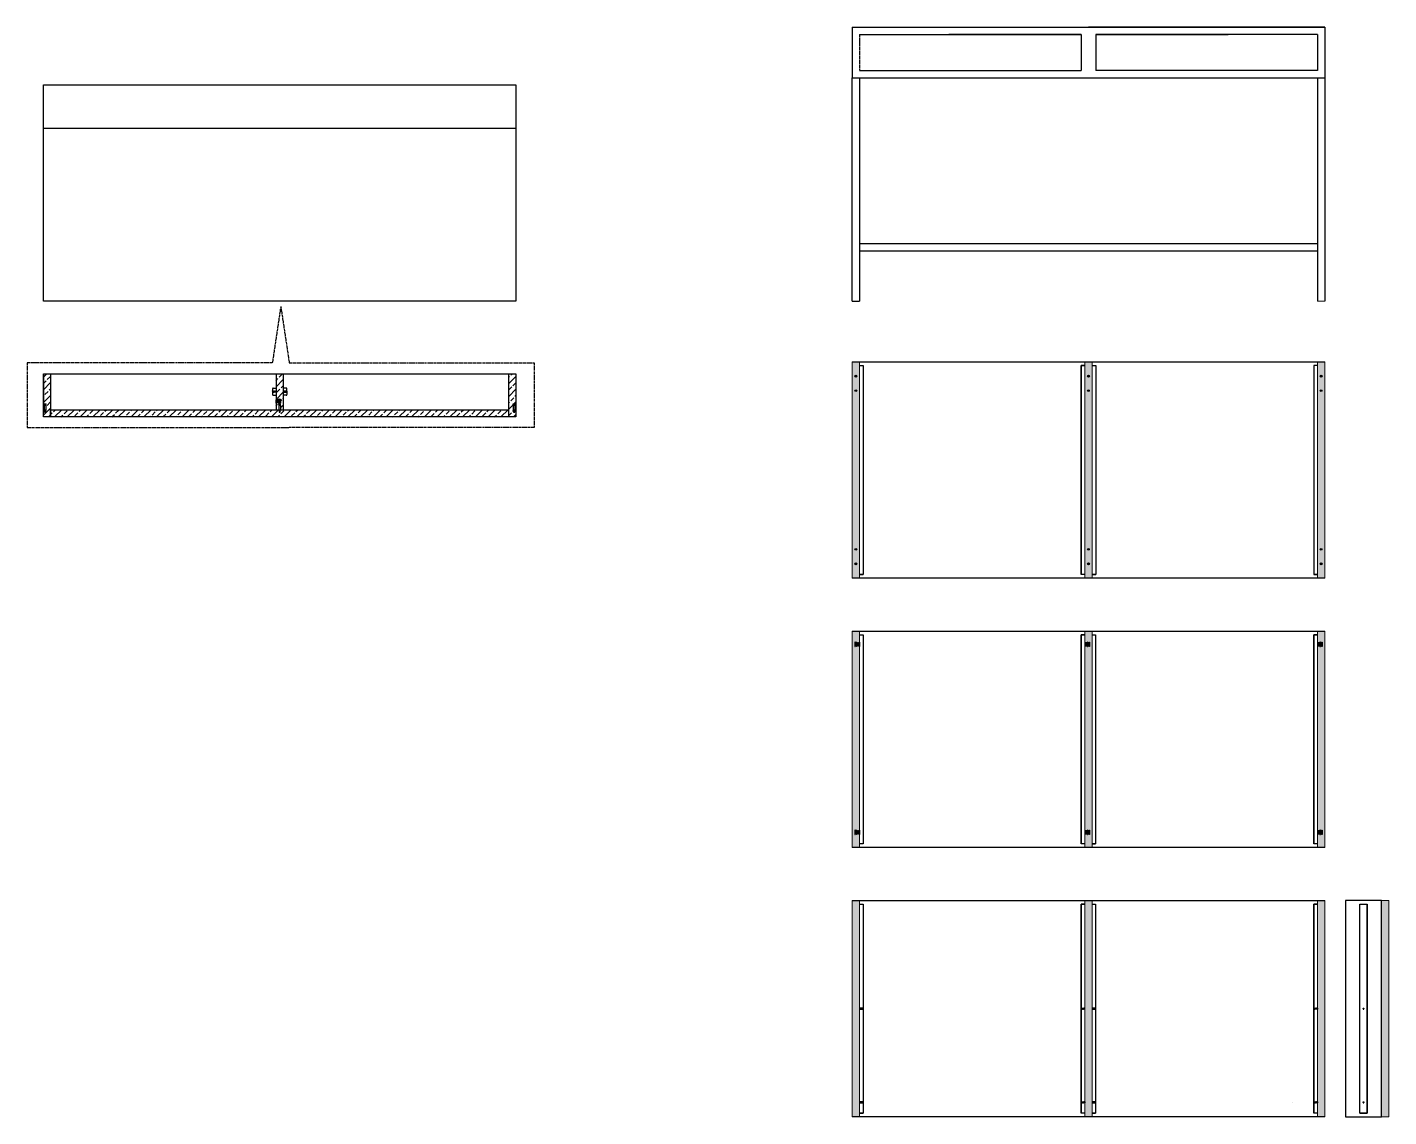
# Model space of a CAD drawing. Header units: millimetres. Extents: x -494 to 3469, y 484 to 2917.
# Drawn here: x 649.3 to 1026.8, y 484 to 786.2 of the extents above; entities that cross this region are included whole.
import ezdxf

# ---------------------------------------------------------------- set-up
doc = ezdxf.new("R2010")
doc.units = ezdxf.units.MM
doc.linetypes.add('PHANTOM2', pattern=[1.25, 0.625, -0.125, 0.125, -0.125, 0.125, -0.125])
doc.linetypes.add('TRATTOPUNTO', pattern=[25.4, 12.7, -6.35, 0, -6.35])
doc.layers.get('DEFPOINTS').update_dxf_attribs({"color": 210})
for name, color, linetype, lineweight in [('A-ANNO-DIMS', 3, 'Continuous', 18), ('A-FURN', 8, 'Continuous', 18), ('CONTORNO', 4, 'Continuous', 25)]:
    doc.layers.add(name, color=color, linetype=linetype, lineweight=lineweight)
for name, color, linetype in [('ASSI', 1, 'TRATTOPUNTO'), ('CAMPITURE', 252, 'Continuous'), ('giunzioni', 3, 'Continuous'), ('Layer2', 1, 'Continuous')]:
    doc.layers.add(name, color=color, linetype=linetype)

msp = doc.modelspace()

# ---------------------------------------------------------------- hatches: boundary and pattern name
at = {"layer": 'CAMPITURE', "linetype": 'PHANTOM2'}
h = msp.add_hatch(dxfattribs=at)
h.set_pattern_fill('JIS_STN_2.5', color=252)
h.paths.add_polyline_path([(880.03, 693.36), (878.03, 693.36), (878.03, 633.36), (880.03, 633.36)])
h.paths.add_polyline_path([(878.78, 685.36, -1), (879.26, 685.36, -1)], flags=16)
h.paths.add_polyline_path([(878.77, 689.38), (879.01, 689.38), (879.01, 689.63, 0.370262)], flags=16)
h.paths.add_polyline_path([(879.01, 689.1), (879.01, 689.34), (879.05, 689.63), (879.05, 689.38)], flags=16)
h.paths.add_polyline_path([(879.26, 641.36, -1), (878.78, 641.36, -1)], flags=16)
h.paths.add_polyline_path([(879.29, 637.34), (879.05, 637.34), (879.05, 637.1, 0.370262)], flags=16)
h.paths.add_polyline_path([(879.05, 637.38), (879.03, 637.36), (879.05, 637.34)], flags=16)
h.paths.add_polyline_path([(944.53, 693.36), (942.53, 693.36), (942.53, 633.36), (944.53, 633.36)])
h.paths.add_polyline_path([(943.28, 685.36, -1), (943.76, 685.36, -1)], flags=16)
h.paths.add_polyline_path([(943.27, 689.38), (943.51, 689.38), (943.51, 689.63, 0.370262)], flags=16)
h.paths.add_polyline_path([(943.51, 689.34), (943.53, 689.36), (943.51, 689.38)], flags=16)
h.paths.add_polyline_path([(943.76, 641.36, -1), (943.28, 641.36, -1)], flags=16)
h.paths.add_polyline_path([(943.79, 637.34), (943.55, 637.34), (943.55, 637.1, 0.370262)], flags=16)
h.paths.add_polyline_path([(943.55, 637.38), (943.53, 637.36), (943.55, 637.34)], flags=16)
h.paths.add_polyline_path([(944.52, 618.69), (942.52, 618.69), (942.52, 617.69), (942.52, 615.58), (942.64, 615.58), (942.64, 615.4), (943.22, 615.4), (943.22, 615.58), (943.34, 615.58), (943.34, 615.53), (943.67, 615.53), (943.67, 615.58), (943.79, 615.58), (943.79, 614.41), (943.67, 614.41), (943.67, 615.15), (943.34, 615.15), (943.34, 614.41), (943.22, 614.41), (943.22, 614.59), (942.58, 614.59), (942.58, 614.41), (942.53, 563.47), (942.64, 563.47), (942.64, 563.29), (943.22, 563.29), (943.22, 563.47), (943.34, 563.47), (943.34, 563.42), (943.67, 563.42), (943.67, 563.47), (943.79, 563.47), (943.79, 562.31), (943.67, 562.31), (943.67, 563.04), (943.34, 563.04), (943.34, 562.31), (943.22, 562.31), (943.22, 562.48), (942.58, 562.48), (942.58, 562.31), (942.52, 558.69), (944.52, 558.69)])
h.paths.add_polyline_path([(1009.03, 693.36), (1007.03, 693.36), (1007.03, 633.36), (1009.03, 633.36)])
h.paths.add_polyline_path([(1008.26, 641.36, -1), (1007.78, 641.36, -1)], flags=16)
h.paths.add_polyline_path([(1008.29, 637.34), (1008.05, 637.34), (1008.05, 637.1, 0.370262)], flags=16)
h.paths.add_polyline_path([(1008.05, 637.38), (1008.03, 637.36), (1008.05, 637.34)], flags=16)
h.paths.add_polyline_path([(1007.78, 685.36, -1), (1008.26, 685.36, -1)], flags=16)
h.paths.add_polyline_path([(1007.77, 689.38), (1008.01, 689.38), (1008.01, 689.63, 0.370262)], flags=16)
h.paths.add_polyline_path([(1009.02, 618.69), (1007.02, 618.69), (1007.02, 615.58), (1007.08, 615.58), (1007.08, 615.53), (1007.14, 615.53), (1007.14, 615.4), (1007.72, 615.4), (1007.72, 615.58), (1007.84, 615.58), (1007.84, 615.53), (1008.17, 615.53), (1008.17, 615.58), (1008.29, 615.58), (1008.29, 614.41), (1008.17, 614.41), (1008.17, 615.15), (1007.84, 615.15), (1007.84, 614.41), (1007.72, 614.41), (1007.72, 614.59), (1007.08, 614.59), (1007.08, 614.41), (1007.03, 563.47), (1007.08, 563.47), (1007.08, 563.42), (1007.14, 563.42), (1007.14, 563.29), (1007.72, 563.29), (1007.72, 563.47), (1007.84, 563.47), (1007.84, 563.42), (1008.17, 563.42), (1008.17, 563.47), (1008.29, 563.47), (1008.29, 562.31), (1008.17, 562.31), (1008.17, 563.04), (1007.84, 563.04), (1007.84, 562.31), (1007.72, 562.31), (1007.72, 562.48), (1007.08, 562.48), (1007.08, 562.31), (1007.02, 558.69), (1009.02, 558.69)])
h.paths.add_polyline_path([(880.02, 618.69), (878.02, 618.69), (878.02, 614.69), (878.02, 558.69), (880.02, 558.69)])
h.paths.add_polyline_path([(879.15, 614.68), (879.03, 614.68), (879.03, 614.56, 0.370262)], flags=16)
h.paths.add_polyline_path([(879.2, 614.41), (879.2, 615.14), (878.87, 615.14), (878.87, 614.7), (879.01, 614.7), (879.01, 614.68), (878.87, 614.68), (878.87, 614.41), (878.75, 614.41), (878.75, 615.58), (878.87, 615.58), (878.87, 615.52), (879.2, 615.52), (879.2, 615.58), (879.32, 615.58), (879.32, 615.4), (879.9, 615.4), (879.9, 615.53), (879.96, 615.53), (879.96, 615.58), (880.02, 615.58), (880.02, 614.41), (879.96, 614.41), (879.96, 614.59), (879.32, 614.59), (879.32, 614.41)], flags=16)
h.paths.add_polyline_path([(879.33, 563.23), (879.97, 563.23), (879.97, 563.07), (879.33, 563.07), (879.33, 563.01), (879.97, 563.01), (879.97, 562.93), (879.33, 562.93), (879.33, 562.86), (879.97, 562.86), (879.97, 562.67), (879.33, 562.67), (879.33, 562.62), (879.97, 562.62), (879.97, 562.56), (879.33, 562.56), (879.33, 562.3), (879.2, 562.3), (879.2, 563.03), (878.87, 563.03), (878.87, 562.3), (878.75, 562.3), (878.75, 563.47), (878.87, 563.47), (878.87, 563.41), (879.2, 563.41), (879.2, 562.3), (879.33, 562.3)], flags=16)
h.paths.add_polyline_path([(880.02, 544.01), (878.02, 544.01), (878.02, 540.01), (878.02, 484.01), (880.02, 484.01)])
h.paths.add_polyline_path([(944.52, 544.01), (942.52, 544.01), (942.52, 543.01), (942.52, 484.01), (943.52, 484.01), (944.52, 484.01)])
h.paths.add_polyline_path([(1009.02, 544.01), (1007.02, 544.01), (1007.02, 484.01), (1009.02, 484.01)])
h.paths.add_polyline_path([(1026.79, 544.01), (1024.79, 544.01), (1024.79, 484.01), (1026.79, 484.01)])
at = {"layer": 'CAMPITURE'}
h = msp.add_hatch(dxfattribs=at)
h.set_pattern_fill('JIS_STN_2.5', color=252)
h.paths.add_polyline_path([(720.28, 690.08), (718.28, 690.08), (718.28, 686.08), (718.28, 683.05), (718.34, 683.05), (718.34, 683), (718.4, 683), (718.4, 682.87), (718.98, 682.87), (718.98, 681.88), (719.1, 681.88), (719.1, 682.99), (719.43, 682.99), (719.43, 683.05), (719.55, 683.05), (719.55, 681.88), (719.43, 681.88), (719.43, 682.61), (719.1, 682.61), (719.1, 681.88), (718.98, 681.88), (718.98, 682.06), (718.34, 682.06), (718.34, 681.88), (718.28, 681.88), (718.28, 680.08), (719.01, 680.08), (719.01, 681.26), (719.16, 681.26), (719.16, 681.54), (719.01, 681.54), (719.01, 681.71), (719.27, 681.71), (719.55, 681.71), (719.55, 681.54), (719.4, 681.54), (719.4, 681.26), (719.56, 681.26), (719.56, 680.08), (720.28, 680.08)])
h.paths.add_polyline_path([(655.78, 690.08), (653.78, 690.08), (653.78, 680.08), (653.78, 678.08), (655.78, 678.08)])
h.paths.add_polyline_path([(654.56, 681.71), (654.56, 681.54), (654.41, 681.54), (654.41, 681.26), (654.57, 681.26), (654.57, 680.08), (654.46, 680.08), (654.46, 679.94), (654.5, 679.91), (654.46, 679.9), (654.46, 679.81), (654.5, 679.78), (654.46, 679.78), (654.46, 679.68), (654.5, 679.66), (654.46, 679.65), (654.46, 679.56), (654.5, 679.53), (654.46, 679.52), (654.46, 679.41), (654.12, 679.41), (654.12, 679.59), (654.09, 679.6), (654.12, 679.61), (654.12, 679.71), (654.09, 679.73), (654.12, 679.73), (654.12, 679.84), (654.09, 679.85), (654.12, 679.86), (654.12, 679.97), (654.09, 679.98), (654.12, 679.99), (654.12, 680.08), (654.01, 680.08), (654.01, 681.26), (654.17, 681.26), (654.17, 681.54), (654.02, 681.54), (654.02, 681.71), (654.28, 681.71)], flags=16)
h.paths.add_polyline_path([(654.32, 681.71), (654.28, 681.67), (654.24, 681.71)], flags=16)
h.paths.add_polyline_path([(784.78, 690.08), (782.78, 690.08), (782.78, 678.08), (784.78, 678.08), (784.78, 680.08), (784.56, 680.08), (784.56, 680.08), (784.45, 680.08), (784.45, 679.94), (784.5, 679.91), (784.45, 679.9), (784.45, 679.81), (784.5, 679.78), (784.45, 679.78), (784.45, 679.68), (784.5, 679.65), (784.45, 679.65), (784.45, 679.56), (784.5, 679.53), (784.45, 679.52), (784.45, 679.41), (784.12, 679.41), (784.12, 679.59), (784.09, 679.6), (784.12, 679.61), (784.12, 679.71), (784.09, 679.73), (784.12, 679.73), (784.12, 679.84), (784.09, 679.85), (784.12, 679.86), (784.12, 679.97), (784.09, 679.98), (784.12, 679.99), (784.12, 680.08), (784.01, 680.08), (784.01, 681.26), (784.17, 681.26), (784.17, 681.54), (784.02, 681.54), (784.02, 681.71), (784.28, 681.71), (784.55, 681.71), (784.55, 681.54), (784.4, 681.54), (784.4, 681.26), (784.56, 681.26), (784.56, 680.08), (784.78, 680.08)])
h.paths.add_polyline_path([(782.78, 680.08), (719.56, 680.08), (719.45, 680.08), (719.45, 679.94), (719.49, 679.91), (719.45, 679.9), (719.45, 679.81), (719.49, 679.78), (719.45, 679.78), (719.45, 679.68), (719.49, 679.66), (719.45, 679.65), (719.45, 679.56), (719.49, 679.53), (719.45, 679.52), (719.45, 679.41), (719.11, 679.41), (719.11, 679.59), (719.08, 679.6), (719.11, 679.61), (719.11, 679.71), (719.08, 679.73), (719.11, 679.73), (719.11, 679.84), (719.08, 679.85), (719.11, 679.86), (719.11, 679.97), (719.08, 679.98), (719.11, 679.99), (719.11, 680.08), (718.28, 680.08), (655.78, 680.08), (655.78, 678.08), (782.78, 678.08)])

# ---------------------------------------------------------------- linework, layer by layer
for p, q in [((878.03, 786.15), (1009.03, 786.15)), ((878.03, 786.15), (878.03, 772.15)), ((1009.03, 786.15), (943.53, 786.15)), ((1009.03, 786.15), (1007.03, 786.15)), ((1009.03, 786.15), (1009.03, 772.15)), ((880.03, 784.15), (941.53, 784.15)), ((910.78, 784.15), (904.78, 784.15)), ((941.53, 784.15), (910.78, 784.15)), ((910.78, 784.15), (916.78, 784.15)), ((941.53, 784.15), (941.53, 774.15)), ((1007.03, 784.15), (945.53, 784.15)), ((945.53, 784.15), (945.53, 774.15)), ((945.53, 784.15), (976.28, 784.15)), ((976.28, 784.15), (970.28, 784.15)), ((976.28, 784.15), (982.28, 784.15)), ((1007.03, 784.15), (1007.03, 774.15)), ((880.03, 774.15), (941.53, 774.15)), ((1007.03, 774.15), (945.53, 774.15)), ((878.03, 710.15), (878.03, 772.15)), ((878.03, 710.15), (878.03, 772.15)), ((878.03, 772.15), (1009.03, 772.15)), ((880.03, 772.15), (880.03, 710.15)), ((1007.03, 772.15), (1007.03, 710.15)), ((1009.03, 772.15), (1009.03, 710.15)), ((880.03, 726.15), (1007.03, 726.15)), ((880.03, 724.15), (1007.03, 724.15)), ((878.03, 693.36), (1009.03, 693.36)), ((879.01, 689.38), (878.77, 689.38)), ((879.01, 689.34), (878.77, 689.34)), ((879.01, 689.38), (879.01, 689.63)), ((879.01, 689.34), (879.01, 689.1)), ((879.05, 689.38), (879.05, 689.63)), ((879.05, 689.38), (879.29, 689.38)), ((879.05, 689.34), (879.05, 689.1)), ((879.05, 689.34), (879.29, 689.34)), ((943.51, 689.38), (943.27, 689.38)), ((943.51, 689.34), (943.27, 689.34)), ((943.51, 689.38), (943.51, 689.63)), ((943.55, 689.38), (943.51, 689.34)), ((943.51, 689.38), (943.55, 689.34)), ((943.51, 689.34), (943.51, 689.1)), ((943.55, 689.38), (943.55, 689.63)), ((943.55, 689.38), (943.79, 689.38)), ((943.55, 689.34), (943.55, 689.1)), ((943.55, 689.34), (943.79, 689.34)), ((1008.01, 689.38), (1007.77, 689.38)), ((1008.01, 689.34), (1007.77, 689.34)), ((1008.01, 689.38), (1008.01, 689.63)), ((1008.01, 689.34), (1008.01, 689.1)), ((1008.05, 689.38), (1008.05, 689.63)), ((1008.05, 689.38), (1008.29, 689.38)), ((1008.05, 689.34), (1008.05, 689.1)), ((1008.05, 689.34), (1008.29, 689.34)), ((717.28, 685.23), (717.28, 685.3)), ((717.28, 685.23), (717.28, 684.87)), ((717.28, 684.87), (717.28, 684.85)), ((717.3, 685.31), (717.56, 685.23)), ((717.56, 684.92), (717.3, 684.84)), ((717.31, 684.85), (717.56, 684.92)), ((717.56, 684.97), (717.6, 685.2)), ((717.58, 684.87), (717.56, 684.97)), ((717.58, 684.87), (717.63, 684.97)), ((717.65, 685.28), (717.6, 685.2)), ((717.63, 684.97), (717.67, 685.17)), ((717.65, 685.28), (717.67, 685.17)), ((717.65, 685.28), (717.65, 685.28)), ((717.73, 684.97), (717.78, 685.2)), ((717.76, 684.87), (717.73, 684.97)), ((717.76, 684.87), (717.81, 684.97)), ((717.83, 685.28), (717.78, 685.2)), ((717.81, 684.97), (717.84, 685.17)), ((717.83, 685.28), (717.84, 685.17)), ((717.83, 685.28), (717.83, 685.28)), ((717.91, 684.97), (717.95, 685.2)), ((717.93, 684.87), (717.91, 684.97)), ((717.93, 684.87), (717.98, 684.97)), ((718, 685.28), (717.95, 685.2)), ((717.98, 684.97), (718.01, 685.17)), ((718, 685.28), (718.01, 685.17)), ((718, 685.28), (718, 685.28)), ((718.08, 684.97), (718.13, 685.2)), ((718.11, 684.87), (718.08, 684.97)), ((718.11, 684.87), (718.16, 684.97)), ((718.18, 685.28), (718.13, 685.2)), ((718.16, 684.97), (718.19, 685.17)), ((718.18, 685.28), (718.19, 685.17)), ((718.18, 685.28), (718.18, 685.28)), ((718.27, 685.23), (718.27, 684.92)), ((720.29, 685.23), (720.29, 684.92)), ((720.39, 685.28), (720.37, 685.17)), ((720.41, 684.97), (720.37, 685.17)), ((720.39, 685.28), (720.44, 685.2)), ((720.39, 685.28), (720.39, 685.28)), ((720.46, 684.87), (720.41, 684.97)), ((720.48, 684.97), (720.44, 685.2)), ((720.46, 684.87), (720.48, 684.97)), ((720.57, 685.28), (720.55, 685.17)), ((720.58, 684.97), (720.55, 685.17)), ((720.57, 685.28), (720.62, 685.2)), ((720.57, 685.28), (720.57, 685.28)), ((720.64, 684.87), (720.58, 684.97)), ((720.66, 684.97), (720.62, 685.2)), ((720.64, 684.87), (720.66, 684.97)), ((720.74, 685.28), (720.72, 685.17)), ((720.76, 684.97), (720.72, 685.17)), ((720.74, 685.28), (720.79, 685.2)), ((720.74, 685.28), (720.74, 685.28)), ((720.81, 684.87), (720.76, 684.97)), ((720.83, 684.97), (720.79, 685.2)), ((720.81, 684.87), (720.83, 684.97)), ((720.91, 685.28), (720.9, 685.17)), ((720.93, 684.97), (720.9, 685.17)), ((720.91, 685.28), (720.96, 685.2)), ((720.91, 685.28), (720.91, 685.28)), ((720.98, 684.87), (720.93, 684.97)), ((721, 684.97), (720.96, 685.2)), ((720.98, 684.87), (721, 684.97)), ((721.27, 685.31), (721, 685.23)), ((721.25, 684.85), (721, 684.92)), ((721, 684.92), (721.27, 684.84)), ((721.28, 685.23), (721.28, 685.3)), ((721.28, 685.23), (721.28, 684.87)), ((721.28, 684.87), (721.28, 684.85)), ((654.01, 681.26), (654.01, 680.08)), ((654.57, 681.26), (654.01, 681.26)), ((654.01, 680.08), (654.57, 680.08)), ((654.02, 681.54), (654.02, 681.71)), ((654.02, 681.71), (654.56, 681.71)), ((654.02, 681.71), (654.56, 681.71)), ((654.02, 681.71), (654.28, 681.71)), ((654.17, 681.54), (654.02, 681.54)), ((654.1, 679.98), (654.19, 680)), ((654.1, 679.98), (654.19, 679.93)), ((654.1, 679.85), (654.19, 679.88)), ((654.1, 679.85), (654.19, 679.8)), ((654.1, 679.73), (654.19, 679.75)), ((654.1, 679.73), (654.19, 679.67)), ((654.1, 679.6), (654.19, 679.62)), ((654.1, 679.6), (654.19, 679.55)), ((654.12, 680.07), (654.12, 679.41)), ((654.17, 681.26), (654.17, 681.54)), ((654.17, 681.54), (654.41, 681.54)), ((654.19, 680), (654.42, 679.96)), ((654.19, 679.93), (654.39, 679.89)), ((654.19, 679.88), (654.42, 679.83)), ((654.19, 679.8), (654.39, 679.77)), ((654.19, 679.75), (654.42, 679.71)), ((654.19, 679.67), (654.39, 679.64)), ((654.19, 679.62), (654.42, 679.58)), ((654.19, 679.55), (654.39, 679.51)), ((654.28, 681.67), (654.24, 681.71)), ((654.28, 681.71), (654.28, 681.67)), ((654.28, 681.67), (654.32, 681.71)), ((654.5, 679.91), (654.39, 679.89)), ((654.5, 679.78), (654.39, 679.77)), ((654.5, 679.66), (654.39, 679.64)), ((654.5, 679.53), (654.39, 679.51)), ((654.41, 681.26), (654.41, 681.54)), ((654.56, 681.54), (654.41, 681.54)), ((654.5, 679.91), (654.42, 679.96)), ((654.5, 679.78), (654.42, 679.83)), ((654.5, 679.66), (654.42, 679.71)), ((654.5, 679.53), (654.42, 679.58)), ((654.46, 679.41), (654.46, 680.08)), ((654.56, 681.54), (654.56, 681.71)), ((654.57, 680.08), (654.57, 681.26)), ((719.01, 681.54), (719.01, 681.71)), ((719.01, 681.71), (719.55, 681.71)), ((719.01, 681.71), (719.55, 681.71)), ((719.01, 681.71), (719.27, 681.71)), ((719.16, 681.54), (719.01, 681.54)), ((719.01, 681.26), (719.01, 680.08)), ((719.56, 681.26), (719.01, 681.26)), ((719.01, 680.08), (719.56, 680.08)), ((719.09, 679.98), (719.18, 680)), ((719.09, 679.98), (719.19, 679.93)), ((719.09, 679.85), (719.18, 679.88)), ((719.09, 679.85), (719.19, 679.8)), ((719.09, 679.73), (719.18, 679.75)), ((719.09, 679.73), (719.19, 679.68)), ((719.09, 679.6), (719.18, 679.62)), ((719.09, 679.6), (719.19, 679.55)), ((719.11, 680.07), (719.11, 679.41)), ((719.16, 681.26), (719.16, 681.54)), ((719.16, 681.54), (719.4, 681.54)), ((719.18, 680), (719.41, 679.96)), ((719.18, 679.88), (719.41, 679.83)), ((719.18, 679.75), (719.41, 679.71)), ((719.18, 679.62), (719.41, 679.58)), ((719.19, 679.93), (719.38, 679.89)), ((719.19, 679.8), (719.38, 679.77)), ((719.19, 679.68), (719.38, 679.64)), ((719.19, 679.55), (719.38, 679.51)), ((719.27, 681.67), (719.23, 681.71)), ((719.27, 681.71), (719.27, 681.67)), ((719.27, 681.67), (719.31, 681.71)), ((719.49, 679.91), (719.38, 679.89)), ((719.49, 679.78), (719.38, 679.77)), ((719.49, 679.66), (719.38, 679.64)), ((719.49, 679.53), (719.38, 679.51)), ((719.4, 681.26), (719.4, 681.54)), ((719.55, 681.54), (719.4, 681.54)), ((719.49, 679.91), (719.41, 679.96)), ((719.49, 679.78), (719.41, 679.83)), ((719.49, 679.66), (719.41, 679.71)), ((719.49, 679.53), (719.41, 679.58)), ((719.45, 679.41), (719.45, 680.08)), ((719.55, 681.54), (719.55, 681.71)), ((719.56, 680.08), (719.56, 681.26)), ((784.01, 681.26), (784.01, 680.08)), ((784.56, 681.26), (784.01, 681.26)), ((784.01, 680.08), (784.56, 680.08)), ((784.02, 681.54), (784.02, 681.71)), ((784.02, 681.71), (784.55, 681.71)), ((784.02, 681.71), (784.55, 681.71)), ((784.02, 681.71), (784.28, 681.71)), ((784.17, 681.54), (784.02, 681.54)), ((784.09, 679.98), (784.18, 680)), ((784.09, 679.98), (784.19, 679.93)), ((784.09, 679.85), (784.18, 679.87)), ((784.09, 679.85), (784.19, 679.8)), ((784.09, 679.73), (784.18, 679.75)), ((784.09, 679.72), (784.19, 679.67)), ((784.09, 679.6), (784.18, 679.62)), ((784.09, 679.6), (784.19, 679.55)), ((784.12, 680.07), (784.12, 679.41)), ((784.17, 681.26), (784.17, 681.54)), ((784.17, 681.54), (784.4, 681.54)), ((784.18, 680), (784.41, 679.96)), ((784.18, 679.87), (784.41, 679.83)), ((784.18, 679.75), (784.41, 679.71)), ((784.18, 679.62), (784.41, 679.58)), ((784.19, 679.93), (784.38, 679.89)), ((784.19, 679.8), (784.38, 679.77)), ((784.19, 679.67), (784.38, 679.64)), ((784.19, 679.55), (784.38, 679.51)), ((784.28, 681.67), (784.24, 681.71)), ((784.28, 681.71), (784.28, 681.67)), ((784.28, 681.67), (784.32, 681.71)), ((784.49, 679.91), (784.38, 679.89)), ((784.49, 679.78), (784.38, 679.77)), ((784.49, 679.65), (784.38, 679.64)), ((784.49, 679.53), (784.38, 679.51)), ((784.4, 681.26), (784.4, 681.54)), ((784.55, 681.54), (784.4, 681.54)), ((784.49, 679.91), (784.41, 679.96)), ((784.49, 679.78), (784.41, 679.83)), ((784.49, 679.66), (784.41, 679.71)), ((784.49, 679.53), (784.41, 679.58)), ((784.45, 679.41), (784.45, 680.08)), ((784.55, 681.54), (784.55, 681.71)), ((784.56, 680.08), (784.56, 681.26)), ((654.12, 679.41), (654.46, 679.41)), ((654.53, 679.42), (654.53, 679.43)), ((719.11, 679.41), (719.45, 679.41)), ((719.52, 679.43), (719.52, 679.43)), ((784.12, 679.41), (784.45, 679.41)), ((784.52, 679.42), (784.52, 679.43)), ((879.01, 637.38), (878.77, 637.38)), ((879.01, 637.34), (878.77, 637.34)), ((879.01, 637.38), (879.01, 637.63)), ((879.05, 637.38), (879.01, 637.34)), ((879.01, 637.38), (879.05, 637.34)), ((879.01, 637.34), (879.01, 637.1)), ((879.05, 637.38), (879.05, 637.63)), ((879.05, 637.38), (879.29, 637.38)), ((879.05, 637.34), (879.05, 637.1)), ((879.05, 637.34), (879.29, 637.34)), ((943.51, 637.38), (943.27, 637.38)), ((943.51, 637.34), (943.27, 637.34)), ((943.51, 637.38), (943.51, 637.63)), ((943.55, 637.38), (943.51, 637.34)), ((943.51, 637.38), (943.55, 637.34)), ((943.51, 637.34), (943.51, 637.1)), ((943.55, 637.38), (943.55, 637.63)), ((943.55, 637.38), (943.79, 637.38)), ((943.55, 637.34), (943.55, 637.1)), ((943.55, 637.34), (943.79, 637.34)), ((1008.01, 637.38), (1007.77, 637.38)), ((1008.01, 637.34), (1007.77, 637.34)), ((1008.01, 637.38), (1008.01, 637.63)), ((1008.01, 637.38), (1008.05, 637.34)), ((1008.05, 637.38), (1008.01, 637.34)), ((1008.01, 637.34), (1008.01, 637.1)), ((1008.05, 637.38), (1008.05, 637.63)), ((1008.05, 637.38), (1008.29, 637.38)), ((1008.05, 637.34), (1008.05, 637.1)), ((1008.05, 637.34), (1008.29, 637.34)), ((1009.03, 633.36), (878.03, 633.36)), ((878.02, 618.69), (1009.02, 618.69)), ((1009.02, 558.69), (878.02, 558.69)), ((878.02, 544.01), (1009.02, 544.01)), ((1024.79, 544.01), (1014.79, 544.01)), ((1014.79, 544.01), (1014.79, 484.01)), ((1024.79, 484.01), (1024.79, 544.01)), ((880.03, 514.16), (880.03, 513.85)), ((880.13, 514.21), (880.11, 514.1)), ((880.15, 513.91), (880.11, 514.1)), ((880.13, 514.21), (880.18, 514.13)), ((880.13, 514.21), (880.13, 514.21)), ((880.2, 513.81), (880.15, 513.91)), ((880.22, 513.9), (880.18, 514.13)), ((880.2, 513.81), (880.22, 513.9)), ((880.31, 514.21), (880.29, 514.1)), ((880.33, 513.91), (880.29, 514.1)), ((880.31, 514.21), (880.36, 514.13)), ((880.31, 514.21), (880.31, 514.21)), ((880.38, 513.81), (880.33, 513.91)), ((880.4, 513.9), (880.36, 514.13)), ((880.38, 513.81), (880.4, 513.9)), ((880.48, 514.21), (880.46, 514.1)), ((880.5, 513.91), (880.46, 514.1)), ((880.48, 514.21), (880.53, 514.13)), ((880.48, 514.21), (880.48, 514.21)), ((880.55, 513.81), (880.5, 513.91)), ((880.57, 513.9), (880.53, 514.13)), ((880.55, 513.81), (880.57, 513.9)), ((880.65, 514.21), (880.64, 514.1)), ((880.67, 513.91), (880.64, 514.1)), ((880.65, 514.21), (880.7, 514.13)), ((880.65, 514.21), (880.65, 514.21)), ((880.72, 513.81), (880.67, 513.91)), ((880.75, 513.9), (880.7, 514.13)), ((880.72, 513.81), (880.75, 513.9)), ((881.01, 514.24), (880.75, 514.16)), ((881, 513.78), (880.75, 513.85)), ((880.75, 513.85), (881.01, 513.78)), ((881.02, 514.16), (881.02, 514.23)), ((881.02, 514.16), (881.02, 513.8)), ((881.02, 513.8), (881.02, 513.79)), ((941.53, 514.15), (941.53, 514.22)), ((941.53, 514.15), (941.53, 513.79)), ((941.53, 513.79), (941.53, 513.78)), ((941.54, 514.23), (941.8, 514.15)), ((941.8, 513.84), (941.54, 513.77)), ((941.55, 513.77), (941.8, 513.84)), ((941.8, 513.89), (941.84, 514.12)), ((941.82, 513.8), (941.8, 513.89)), ((941.82, 513.8), (941.88, 513.9)), ((941.89, 514.2), (941.84, 514.12)), ((941.88, 513.9), (941.91, 514.09)), ((941.89, 514.2), (941.91, 514.09)), ((941.89, 514.2), (941.89, 514.2)), ((941.98, 513.89), (942.02, 514.12)), ((942, 513.8), (941.98, 513.89)), ((942, 513.8), (942.05, 513.9)), ((942.07, 514.2), (942.02, 514.12)), ((942.05, 513.9), (942.08, 514.09)), ((942.07, 514.2), (942.08, 514.09)), ((942.07, 514.2), (942.07, 514.2)), ((942.15, 513.89), (942.19, 514.12)), ((942.17, 513.8), (942.15, 513.89)), ((942.17, 513.8), (942.22, 513.9)), ((942.24, 514.2), (942.19, 514.12)), ((942.22, 513.9), (942.26, 514.09)), ((942.24, 514.2), (942.26, 514.09)), ((942.24, 514.2), (942.24, 514.2)), ((942.33, 513.89), (942.37, 514.12)), ((942.35, 513.8), (942.33, 513.89)), ((942.35, 513.8), (942.4, 513.9)), ((942.42, 514.2), (942.37, 514.12)), ((942.4, 513.9), (942.44, 514.09)), ((942.42, 514.2), (942.44, 514.09)), ((942.42, 514.2), (942.42, 514.2)), ((944.53, 514.15), (944.53, 513.84)), ((944.63, 514.2), (944.61, 514.09)), ((944.65, 513.9), (944.61, 514.09)), ((944.63, 514.2), (944.68, 514.12)), ((944.63, 514.2), (944.63, 514.2)), ((944.7, 513.8), (944.65, 513.9)), ((944.72, 513.89), (944.68, 514.12)), ((944.7, 513.8), (944.72, 513.89)), ((944.81, 514.2), (944.79, 514.09)), ((944.83, 513.9), (944.79, 514.09)), ((944.81, 514.2), (944.86, 514.12)), ((944.81, 514.2), (944.81, 514.2)), ((944.88, 513.8), (944.83, 513.9)), ((944.9, 513.89), (944.86, 514.12)), ((944.88, 513.8), (944.9, 513.89)), ((944.98, 514.2), (944.96, 514.09)), ((945, 513.9), (944.96, 514.09)), ((944.98, 514.2), (945.03, 514.12)), ((944.98, 514.2), (944.98, 514.2)), ((945.05, 513.8), (945, 513.9)), ((945.07, 513.89), (945.03, 514.12)), ((945.05, 513.8), (945.07, 513.89)), ((945.15, 514.2), (945.14, 514.09)), ((945.17, 513.9), (945.14, 514.09)), ((945.15, 514.2), (945.2, 514.12)), ((945.15, 514.2), (945.15, 514.2)), ((945.22, 513.8), (945.17, 513.9)), ((945.25, 513.89), (945.2, 514.12)), ((945.22, 513.8), (945.25, 513.89)), ((945.51, 514.23), (945.25, 514.15)), ((945.5, 513.77), (945.25, 513.84)), ((945.25, 513.84), (945.51, 513.77)), ((945.52, 514.15), (945.52, 514.22)), ((945.52, 514.15), (945.52, 513.79)), ((945.52, 513.79), (945.52, 513.78)), ((1006.02, 514.16), (1006.02, 514.23)), ((1006.02, 514.16), (1006.02, 513.8)), ((1006.02, 513.8), (1006.02, 513.79)), ((1006.03, 514.24), (1006.3, 514.16)), ((1006.3, 513.85), (1006.03, 513.78)), ((1006.05, 513.78), (1006.3, 513.85)), ((1006.3, 513.9), (1006.34, 514.13)), ((1006.32, 513.81), (1006.3, 513.9)), ((1006.32, 513.81), (1006.37, 513.91)), ((1006.39, 514.21), (1006.34, 514.13)), ((1006.37, 513.91), (1006.41, 514.1)), ((1006.39, 514.21), (1006.41, 514.1)), ((1006.39, 514.21), (1006.39, 514.21)), ((1006.47, 513.9), (1006.51, 514.13)), ((1006.49, 513.81), (1006.47, 513.9)), ((1006.49, 513.81), (1006.55, 513.91)), ((1006.56, 514.21), (1006.51, 514.13)), ((1006.55, 513.91), (1006.58, 514.1)), ((1006.57, 514.21), (1006.56, 514.21)), ((1006.57, 514.21), (1006.58, 514.1)), ((1006.64, 513.9), (1006.68, 514.13)), ((1006.66, 513.81), (1006.64, 513.9)), ((1006.67, 513.81), (1006.72, 513.91)), ((1006.73, 514.21), (1006.68, 514.13)), ((1006.72, 513.91), (1006.75, 514.1)), ((1006.74, 514.21), (1006.73, 514.21)), ((1006.74, 514.21), (1006.75, 514.1)), ((1006.82, 513.9), (1006.86, 514.13)), ((1006.84, 513.81), (1006.82, 513.9)), ((1006.85, 513.81), (1006.9, 513.91)), ((1006.91, 514.21), (1006.86, 514.13)), ((1006.9, 513.91), (1006.93, 514.1)), ((1006.92, 514.21), (1006.91, 514.21)), ((1006.92, 514.21), (1006.93, 514.1)), ((1007.01, 514.16), (1007.01, 513.85)), ((880.03, 488.16), (880.03, 487.85)), ((880.13, 488.21), (880.11, 488.1)), ((880.15, 487.91), (880.11, 488.1)), ((880.13, 488.21), (880.18, 488.13)), ((880.13, 488.21), (880.13, 488.21)), ((880.2, 487.81), (880.15, 487.91)), ((880.22, 487.9), (880.18, 488.13)), ((880.2, 487.81), (880.22, 487.9)), ((880.31, 488.21), (880.29, 488.1)), ((880.33, 487.91), (880.29, 488.1)), ((880.31, 488.21), (880.36, 488.13)), ((880.31, 488.21), (880.31, 488.21)), ((880.38, 487.81), (880.33, 487.91)), ((880.4, 487.9), (880.36, 488.13)), ((880.38, 487.81), (880.4, 487.9)), ((880.48, 488.21), (880.46, 488.1)), ((880.5, 487.91), (880.46, 488.1)), ((880.48, 488.21), (880.53, 488.13)), ((880.48, 488.21), (880.48, 488.21)), ((880.55, 487.81), (880.5, 487.91)), ((880.57, 487.9), (880.53, 488.13)), ((880.55, 487.81), (880.57, 487.9)), ((880.65, 488.21), (880.64, 488.1)), ((880.67, 487.91), (880.64, 488.1)), ((880.65, 488.21), (880.7, 488.13)), ((880.65, 488.21), (880.65, 488.21)), ((880.72, 487.81), (880.67, 487.91)), ((880.75, 487.9), (880.7, 488.13)), ((880.72, 487.81), (880.75, 487.9)), ((881.01, 488.24), (880.75, 488.16)), ((881, 487.78), (880.75, 487.85)), ((880.75, 487.85), (881.01, 487.78)), ((881.02, 488.16), (881.02, 488.23)), ((881.02, 488.16), (881.02, 487.8)), ((881.02, 487.8), (881.02, 487.79)), ((941.53, 488.15), (941.53, 488.22)), ((941.53, 488.15), (941.53, 487.79)), ((941.53, 487.79), (941.53, 487.78)), ((941.54, 488.23), (941.8, 488.15)), ((941.8, 487.84), (941.54, 487.77)), ((941.55, 487.77), (941.8, 487.84)), ((941.8, 487.89), (941.84, 488.12)), ((941.82, 487.8), (941.8, 487.89)), ((941.82, 487.8), (941.88, 487.9)), ((941.89, 488.2), (941.84, 488.12)), ((941.88, 487.9), (941.91, 488.09)), ((941.89, 488.2), (941.91, 488.09)), ((941.89, 488.2), (941.89, 488.2)), ((941.98, 487.89), (942.02, 488.12)), ((942, 487.8), (941.98, 487.89)), ((942, 487.8), (942.05, 487.9)), ((942.07, 488.2), (942.02, 488.12)), ((942.05, 487.9), (942.08, 488.09)), ((942.07, 488.2), (942.08, 488.09)), ((942.07, 488.2), (942.07, 488.2)), ((942.15, 487.89), (942.19, 488.12)), ((942.17, 487.8), (942.15, 487.89)), ((942.17, 487.8), (942.22, 487.9)), ((942.24, 488.2), (942.19, 488.12)), ((942.22, 487.9), (942.26, 488.09)), ((942.24, 488.2), (942.26, 488.09)), ((942.24, 488.2), (942.24, 488.2)), ((942.33, 487.89), (942.37, 488.12)), ((942.35, 487.8), (942.33, 487.89)), ((942.35, 487.8), (942.4, 487.9)), ((942.42, 488.2), (942.37, 488.12)), ((942.4, 487.9), (942.44, 488.09)), ((942.42, 488.2), (942.44, 488.09)), ((942.42, 488.2), (942.42, 488.2)), ((944.53, 488.15), (944.53, 487.84)), ((944.63, 488.2), (944.61, 488.09)), ((944.65, 487.9), (944.61, 488.09)), ((944.63, 488.2), (944.68, 488.12)), ((944.63, 488.2), (944.63, 488.2)), ((944.7, 487.8), (944.65, 487.9)), ((944.72, 487.89), (944.68, 488.12)), ((944.7, 487.8), (944.72, 487.89)), ((944.81, 488.2), (944.79, 488.09)), ((944.83, 487.9), (944.79, 488.09)), ((944.81, 488.2), (944.86, 488.12)), ((944.81, 488.2), (944.81, 488.2)), ((944.88, 487.8), (944.83, 487.9)), ((944.9, 487.89), (944.86, 488.12)), ((944.88, 487.8), (944.9, 487.89)), ((944.98, 488.2), (944.96, 488.09)), ((945, 487.9), (944.96, 488.09)), ((944.98, 488.2), (945.03, 488.12)), ((944.98, 488.2), (944.98, 488.2)), ((945.05, 487.8), (945, 487.9)), ((945.07, 487.89), (945.03, 488.12)), ((945.05, 487.8), (945.07, 487.89)), ((945.15, 488.2), (945.14, 488.09)), ((945.17, 487.9), (945.14, 488.09)), ((945.15, 488.2), (945.2, 488.12)), ((945.15, 488.2), (945.15, 488.2)), ((945.22, 487.8), (945.17, 487.9)), ((945.25, 487.89), (945.2, 488.12)), ((945.22, 487.8), (945.25, 487.89)), ((945.51, 488.23), (945.25, 488.15)), ((945.5, 487.77), (945.25, 487.84)), ((945.25, 487.84), (945.51, 487.77)), ((945.52, 488.15), (945.52, 488.22)), ((945.52, 488.15), (945.52, 487.79)), ((945.52, 487.79), (945.52, 487.78)), ((1006.02, 488.16), (1006.02, 488.23)), ((1006.02, 488.16), (1006.02, 487.8)), ((1006.02, 487.8), (1006.02, 487.79)), ((1006.03, 488.24), (1006.3, 488.16)), ((1006.3, 487.85), (1006.03, 487.78)), ((1006.05, 487.78), (1006.3, 487.85)), ((1006.3, 487.9), (1006.34, 488.13)), ((1006.32, 487.81), (1006.3, 487.9)), ((1006.32, 487.81), (1006.37, 487.91)), ((1006.39, 488.21), (1006.34, 488.13)), ((1006.37, 487.91), (1006.41, 488.1)), ((1006.39, 488.21), (1006.41, 488.1)), ((1006.39, 488.21), (1006.39, 488.21)), ((1006.47, 487.9), (1006.51, 488.13)), ((1006.49, 487.81), (1006.47, 487.9)), ((1006.49, 487.81), (1006.55, 487.91)), ((1006.56, 488.21), (1006.51, 488.13)), ((1006.55, 487.91), (1006.58, 488.1)), ((1006.57, 488.21), (1006.56, 488.21)), ((1006.57, 488.21), (1006.58, 488.1)), ((1006.64, 487.9), (1006.68, 488.13)), ((1006.66, 487.81), (1006.64, 487.9)), ((1006.67, 487.81), (1006.72, 487.91)), ((1006.73, 488.21), (1006.68, 488.13)), ((1006.72, 487.91), (1006.75, 488.1)), ((1006.74, 488.21), (1006.73, 488.21)), ((1006.74, 488.21), (1006.75, 488.1)), ((1006.82, 487.9), (1006.86, 488.13)), ((1006.84, 487.81), (1006.82, 487.9)), ((1006.85, 487.81), (1006.9, 487.91)), ((1006.91, 488.21), (1006.86, 488.13)), ((1006.9, 487.91), (1006.93, 488.1)), ((1006.92, 488.21), (1006.91, 488.21)), ((1006.92, 488.21), (1006.93, 488.1)), ((1007.01, 488.16), (1007.01, 487.85)), ((1009.02, 484.01), (878.02, 484.01)), ((1014.79, 484.01), (1024.79, 484.01))]:
    msp.add_line(p, q)
at = {"linetype": 'PHANTOM2'}
msp.add_line((880.03, 784.15), (880.03, 774.15), dxfattribs=at)
at = {"linetype": 'TRATTOPUNTO'}
msp.add_line((878.03, 710.15), (880.03, 710.15), dxfattribs=at)
for points in [[(653.78, 758.15), (653.78, 770.15), (784.78, 770.15), (784.78, 710.15), (653.78, 710.15), (653.78, 758.15), (784.78, 758.15)], [(655.78, 690.08), (655.78, 678.08), (653.78, 678.08), (653.78, 690.08), (784.78, 690.08), (784.78, 678.08), (782.78, 678.08), (782.78, 690.08)], [(718.28, 690.08), (718.28, 680.08)], [(720.28, 690.08), (720.28, 680.08)], [(718.27, 684.92), (717.56, 684.92), (717.56, 685.23), (718.27, 685.23)], [(720.29, 684.92), (721, 684.92), (721, 685.23), (720.29, 685.23)], [(782.78, 678.08), (655.78, 678.08), (655.78, 680.08), (782.78, 680.08)], [(718.28, 681.88), (718.34, 681.88), (718.34, 682.81), (718.4, 682.81), (718.4, 683), (718.34, 683), (718.34, 683.05), (718.28, 683.05), (718.28, 681.88)], [(718.34, 682.06), (718.98, 682.06), (718.98, 682.14), (718.34, 682.14), (718.34, 682.19), (718.98, 682.19), (718.98, 682.25), (718.34, 682.25), (718.34, 682.43), (718.98, 682.43), (718.98, 682.51), (718.34, 682.51), (718.34, 682.59), (718.98, 682.59), (718.98, 682.65), (718.34, 682.65), (718.34, 682.81), (718.98, 682.81), (718.98, 682.87), (718.4, 682.87)], [(719.1, 683.05), (718.98, 683.05), (718.98, 681.88), (719.1, 681.88), (719.1, 682.99), (719.43, 682.99), (719.43, 683.05), (719.55, 683.05), (719.55, 681.88), (719.43, 681.88), (719.43, 682.99), (719.43, 682.75), (719.1, 682.75), (719.1, 682.61), (719.43, 682.61)], [(879.2, 615.58), (879.32, 615.58), (879.32, 614.41), (879.2, 614.41), (879.2, 615.52), (878.87, 615.52), (878.87, 615.58), (878.75, 615.58), (878.75, 614.41), (878.87, 614.41), (878.87, 615.52), (878.87, 615.28), (879.2, 615.28), (879.2, 615.14), (878.87, 615.14)], [(879.96, 614.59), (879.32, 614.59), (879.32, 614.67), (879.96, 614.67), (879.96, 614.72), (879.32, 614.72), (879.32, 614.78), (879.96, 614.78), (879.96, 614.97), (879.32, 614.97), (879.32, 615.04), (879.96, 615.04), (879.96, 615.12), (879.32, 615.12), (879.32, 615.18), (879.96, 615.18), (879.96, 615.34), (879.32, 615.34), (879.32, 615.4), (879.9, 615.4)], [(880.02, 614.41), (879.96, 614.41), (879.96, 615.34), (879.9, 615.34), (879.9, 615.53), (879.96, 615.53), (879.96, 615.58), (880.02, 615.58), (880.02, 614.41)], [(942.52, 614.41), (942.58, 614.41), (942.58, 615.34), (942.64, 615.34), (942.64, 615.53), (942.58, 615.53), (942.58, 615.58), (942.52, 615.58), (942.52, 614.41)], [(942.58, 614.59), (943.22, 614.59), (943.22, 614.67), (942.58, 614.67), (942.58, 614.73), (943.22, 614.73), (943.22, 614.78), (942.58, 614.78), (942.58, 614.97), (943.22, 614.97), (943.22, 615.04), (942.58, 615.04), (942.58, 615.12), (943.22, 615.12), (943.22, 615.18), (942.58, 615.18), (942.58, 615.34), (943.22, 615.34), (943.22, 615.4), (942.64, 615.4)], [(943.34, 615.58), (943.22, 615.58), (943.22, 614.41), (943.34, 614.41), (943.34, 615.53), (943.67, 615.53), (943.67, 615.58), (943.79, 615.58), (943.79, 614.41), (943.67, 614.41), (943.67, 615.53), (943.67, 615.29), (943.34, 615.29), (943.34, 615.15), (943.67, 615.15)], [(1007.02, 614.41), (1007.08, 614.41), (1007.08, 615.34), (1007.14, 615.34), (1007.14, 615.53), (1007.08, 615.53), (1007.08, 615.58), (1007.02, 615.58), (1007.02, 614.41)], [(1007.08, 614.59), (1007.72, 614.59), (1007.72, 614.67), (1007.08, 614.67), (1007.08, 614.73), (1007.72, 614.73), (1007.72, 614.78), (1007.08, 614.78), (1007.08, 614.97), (1007.72, 614.97), (1007.72, 615.04), (1007.08, 615.04), (1007.08, 615.12), (1007.72, 615.12), (1007.72, 615.18), (1007.08, 615.18), (1007.08, 615.34), (1007.72, 615.34), (1007.72, 615.4), (1007.14, 615.4)], [(1007.84, 615.58), (1007.72, 615.58), (1007.72, 614.41), (1007.84, 614.41), (1007.84, 615.53), (1008.17, 615.53), (1008.17, 615.58), (1008.29, 615.58), (1008.29, 614.41), (1008.17, 614.41), (1008.17, 615.53), (1008.17, 615.29), (1007.84, 615.29), (1007.84, 615.15), (1008.17, 615.15)], [(879.2, 563.47), (879.33, 563.47), (879.33, 562.3), (879.2, 562.3), (879.2, 563.41), (878.87, 563.41), (878.87, 563.47), (878.75, 563.47), (878.75, 562.3), (878.87, 562.3), (878.87, 563.41), (878.87, 563.17), (879.2, 563.17), (879.2, 563.03), (878.87, 563.03)], [(879.97, 562.48), (879.33, 562.48), (879.33, 562.56), (879.97, 562.56), (879.97, 562.62), (879.33, 562.62), (879.33, 562.67), (879.97, 562.67), (879.97, 562.86), (879.33, 562.86), (879.33, 562.93), (879.97, 562.93), (879.97, 563.01), (879.33, 563.01), (879.33, 563.07), (879.97, 563.07), (879.97, 563.23), (879.33, 563.23), (879.33, 563.29), (879.9, 563.29)], [(880.02, 562.3), (879.97, 562.3), (879.97, 563.23), (879.9, 563.23), (879.9, 563.42), (879.97, 563.42), (879.97, 563.47), (880.02, 563.47), (880.02, 562.3)], [(942.52, 562.31), (942.58, 562.31), (942.58, 563.24), (942.64, 563.24), (942.64, 563.42), (942.58, 563.42), (942.58, 563.47), (942.52, 563.47), (942.52, 562.31)], [(942.58, 562.48), (943.22, 562.48), (943.22, 562.56), (942.58, 562.56), (942.58, 562.62), (943.22, 562.62), (943.22, 562.68), (942.58, 562.68), (942.58, 562.86), (943.22, 562.86), (943.22, 562.94), (942.58, 562.94), (942.58, 563.01), (943.22, 563.01), (943.22, 563.08), (942.58, 563.08), (942.58, 563.24), (943.22, 563.24), (943.22, 563.29), (942.64, 563.29)], [(943.34, 563.47), (943.22, 563.47), (943.22, 562.31), (943.34, 562.31), (943.34, 563.42), (943.67, 563.42), (943.67, 563.47), (943.79, 563.47), (943.79, 562.31), (943.67, 562.31), (943.67, 563.42), (943.67, 563.18), (943.34, 563.18), (943.34, 563.04), (943.67, 563.04)], [(1007.02, 562.31), (1007.08, 562.31), (1007.08, 563.24), (1007.14, 563.24), (1007.14, 563.42), (1007.08, 563.42), (1007.08, 563.47), (1007.02, 563.47), (1007.02, 562.31)], [(1007.08, 562.48), (1007.72, 562.48), (1007.72, 562.56), (1007.08, 562.56), (1007.08, 562.62), (1007.72, 562.62), (1007.72, 562.68), (1007.08, 562.68), (1007.08, 562.86), (1007.72, 562.86), (1007.72, 562.94), (1007.08, 562.94), (1007.08, 563.01), (1007.72, 563.01), (1007.72, 563.08), (1007.08, 563.08), (1007.08, 563.24), (1007.72, 563.24), (1007.72, 563.29), (1007.14, 563.29)], [(1007.84, 563.47), (1007.72, 563.47), (1007.72, 562.31), (1007.84, 562.31), (1007.84, 563.42), (1008.17, 563.42), (1008.17, 563.47), (1008.29, 563.47), (1008.29, 562.31), (1008.17, 562.31), (1008.17, 563.42), (1008.17, 563.18), (1007.84, 563.18), (1007.84, 563.04), (1008.17, 563.04)], [(880.03, 513.85), (880.75, 513.85), (880.75, 514.16), (880.03, 514.16)], [(942.52, 513.84), (941.8, 513.84), (941.8, 514.15), (942.52, 514.15)], [(944.53, 513.84), (945.25, 513.84), (945.25, 514.15), (944.53, 514.15)], [(1007.01, 513.85), (1006.3, 513.85), (1006.3, 514.16), (1007.01, 514.16)], [(880.03, 487.85), (880.75, 487.85), (880.75, 488.16), (880.03, 488.16)], [(942.52, 487.84), (941.8, 487.84), (941.8, 488.15), (942.52, 488.15)], [(944.53, 487.84), (945.25, 487.84), (945.25, 488.15), (944.53, 488.15)], [(1007.01, 487.85), (1006.3, 487.85), (1006.3, 488.16), (1007.01, 488.16)]]:
    msp.add_lwpolyline(points)
for centre, radius in [((879.03, 689.36), 0.263), ((943.53, 689.36), 0.263), ((1008.03, 689.36), 0.263), ((879.02, 685.36), 0.242), ((943.52, 685.36), 0.242), ((1008.02, 685.36), 0.242), ((879.02, 641.36), 0.242), ((943.52, 641.36), 0.242), ((1008.02, 641.36), 0.242), ((879.03, 637.36), 0.263), ((943.53, 637.36), 0.263), ((1008.03, 637.36), 0.263)]:
    msp.add_circle(centre, radius)
for centre, start, end in [((717.29, 685.3), 73.4828, 180), ((717.29, 684.85), 180, 286.5217), ((721.27, 685.3), 0, 106.5172), ((721.27, 684.85), 253.4783, 0), ((881.01, 514.23), 360, 106.5172), ((881.01, 513.79), 253.4783, 360), ((941.54, 514.22), 73.4828, 180), ((941.54, 513.78), 180, 286.5217), ((945.51, 514.22), 0, 106.5172), ((945.51, 513.78), 253.4783, 0), ((1006.03, 514.23), 73.4828, 180), ((1006.03, 513.79), 180, 286.5217), ((881.01, 488.23), 360, 106.5172), ((881.01, 487.79), 253.4783, 360), ((941.54, 488.22), 73.4828, 180), ((941.54, 487.78), 180, 286.5217), ((945.51, 488.22), 0, 106.5172), ((945.51, 487.78), 253.4783, 0), ((1006.03, 488.23), 73.4828, 180), ((1006.03, 487.79), 180, 286.5217)]:
    msp.add_arc(centre, 0.01, start, end)
at = {"layer": 'A-ANNO-DIMS'}
for p, q in [((879.01, 614.7), (878.89, 614.7)), ((879.01, 614.68), (878.89, 614.68)), ((879.01, 614.7), (879.01, 614.82)), ((879.01, 614.68), (879.01, 614.56)), ((879.03, 614.7), (879.03, 614.82)), ((879.03, 614.7), (879.15, 614.7)), ((879.03, 614.68), (879.03, 614.56)), ((879.03, 614.68), (879.15, 614.68)), ((1019.71, 514.01), (1019.71, 514.04)), ((1019.71, 514.04), (1019.77, 514.04)), ((1019.71, 514.01), (1019.71, 513.99)), ((1019.71, 513.99), (1019.77, 513.99)), ((1019.82, 514.09), (1019.77, 514.09)), ((1019.77, 514.09), (1019.77, 514.04)), ((1019.77, 513.93), (1019.77, 513.99)), ((1019.82, 513.93), (1019.77, 513.93)), ((1019.82, 514.04), (1019.82, 514.09)), ((1019.87, 514.04), (1019.82, 514.04)), ((1019.87, 513.99), (1019.82, 513.99)), ((1019.82, 513.99), (1019.82, 513.93)), ((1019.87, 514.01), (1019.87, 514.04)), ((1019.87, 514.01), (1019.87, 513.99)), ((1019.71, 488.01), (1019.71, 488.04)), ((1019.71, 488.04), (1019.77, 488.04)), ((1019.71, 488.01), (1019.71, 487.99)), ((1019.71, 487.99), (1019.77, 487.99)), ((1019.82, 488.09), (1019.77, 488.09)), ((1019.77, 488.09), (1019.77, 488.04)), ((1019.77, 487.93), (1019.77, 487.99)), ((1019.82, 487.93), (1019.77, 487.93)), ((1019.82, 488.04), (1019.82, 488.09)), ((1019.87, 488.04), (1019.82, 488.04)), ((1019.87, 487.99), (1019.82, 487.99)), ((1019.82, 487.99), (1019.82, 487.93)), ((1019.87, 488.01), (1019.87, 488.04)), ((1019.87, 488.01), (1019.87, 487.99))]:
    msp.add_line(p, q, dxfattribs=at)
for centre, radius in [((879.02, 614.69), 0.131), ((1019.79, 514.01), 0.115), ((1019.79, 488.01), 0.115)]:
    msp.add_circle(centre, radius, dxfattribs=at)
at = {"layer": 'A-FURN'}
for p, q in [((653.78, 770.15), (784.78, 770.15)), ((653.78, 710.15), (653.78, 770.15)), ((784.78, 770.15), (784.78, 710.15)), ((784.78, 770.15), (784.78, 758.15)), ((784.78, 758.15), (653.78, 758.15)), ((784.78, 710.15), (653.78, 710.15)), ((878.03, 693.36), (878.03, 633.36)), ((878.04, 693.36), (880.03, 693.36)), ((880.03, 693.36), (880.03, 633.36)), ((942.53, 633.36), (942.53, 693.36)), ((944.53, 693.36), (944.53, 633.36)), ((1009.02, 693.36), (1007.03, 693.36)), ((1007.03, 693.36), (1007.03, 633.36)), ((1009.03, 693.36), (1009.03, 633.36)), ((1009.03, 693.36), (1009.03, 633.36)), ((718.28, 680.08), (718.28, 690.08)), ((718.28, 690.08), (720.28, 690.08)), ((718.28, 690.08), (718.28, 686.08)), ((720.28, 690.08), (720.28, 680.08)), ((741.18, 690.08), (784.78, 690.08)), ((653.78, 680.08), (653.78, 678.08)), ((655.78, 680.08), (719.28, 680.08)), ((719.28, 680.08), (718.28, 680.08)), ((784.78, 680.08), (784.56, 680.08)), ((784.78, 678.08), (784.78, 680.08)), ((653.78, 678.08), (784.78, 678.08)), ((718.28, 678.08), (720.28, 678.08)), ((942.53, 633.36), (942.53, 663.36)), ((878.02, 618.69), (878.02, 558.69)), ((878.02, 618.69), (878.02, 614.69)), ((878.03, 618.69), (880.02, 618.69)), ((880.02, 618.69), (880.02, 558.69)), ((942.52, 558.69), (942.52, 618.69)), ((942.52, 618.69), (942.52, 617.69)), ((944.52, 618.69), (944.52, 558.69)), ((1007.02, 618.69), (1007.02, 558.69)), ((1009.02, 618.69), (1009.02, 558.69)), ((1009.02, 618.69), (1009.02, 558.69)), ((942.52, 558.69), (942.52, 588.69)), ((878.02, 544.01), (878.02, 484.01)), ((878.02, 544.01), (878.02, 540.01)), ((878.03, 544.01), (880.02, 544.01)), ((880.02, 544.01), (880.02, 484.01)), ((942.52, 484.01), (942.52, 544.01)), ((942.52, 544.01), (942.52, 543.01)), ((942.53, 544.01), (944.52, 544.01)), ((944.52, 544.01), (944.52, 484.01)), ((1009.01, 544.01), (1007.02, 544.01)), ((1007.02, 544.01), (1007.02, 484.01)), ((1009.02, 544.01), (1009.02, 484.01)), ((1009.02, 544.01), (1009.02, 484.01)), ((1014.79, 484.01), (1014.79, 544.01)), ((1014.79, 544.01), (1024.79, 544.01)), ((1024.79, 484.01), (1024.79, 544.01)), ((1024.79, 544.01), (1026.79, 544.01)), ((1026.79, 484.01), (1026.79, 544.01)), ((942.52, 484.01), (942.52, 514.01)), ((878.02, 484.01), (878.02, 488.01)), ((880.02, 484.01), (878.02, 484.01)), ((944.52, 484.01), (942.52, 484.01)), ((942.52, 484.01), (943.52, 484.01)), ((1007.02, 484.01), (1009.02, 484.01)), ((1009.02, 484.01), (1009.02, 484.01)), ((1024.79, 484.01), (1014.79, 484.01)), ((1014.79, 484.01), (1018.79, 484.01)), ((1024.79, 484.01), (1020.79, 484.01)), ((1026.79, 484.01), (1024.79, 484.01))]:
    msp.add_line(p, q, dxfattribs=at)
at = {"layer": 'A-FURN', "linetype": 'TRATTOPUNTO'}
for p, q in [((1007.03, 710.15), (1009.03, 710.15)), ((653.78, 690.08), (655.78, 690.08)), ((655.78, 690.08), (655.78, 678.08)), ((784.78, 690.08), (782.78, 690.08)), ((782.78, 690.08), (782.78, 678.08)), ((784.78, 690.08), (784.78, 678.08))]:
    msp.add_line(p, q, dxfattribs=at)
at = {"layer": 'ASSI'}
msp.add_line((1000.02, 487.9), (1000.02, 487.9), dxfattribs=at)
at = {"layer": 'CAMPITURE'}
for p, q in [((653.78, 690.08), (683.78, 690.08)), ((653.78, 690.08), (697.38, 690.08)), ((653.78, 690.08), (653.78, 680.08)), ((655.78, 690.08), (782.78, 690.08)), ((719.56, 680.08), (782.78, 680.08))]:
    msp.add_line(p, q, dxfattribs=at)
at = {"layer": 'CONTORNO', "linetype": 'PHANTOM2'}
msp.add_line((717.23, 675.19), (721.91, 675.19), dxfattribs=at)
for points in [[(719.57, 708.73), (717.23, 693.13), (652.02, 693.13), (651.05, 693.13), (649.29, 693.13), (649.29, 675.19), (717.23, 675.19)], [(719.57, 708.73), (721.91, 693.13), (787.12, 693.13), (788.09, 693.13), (789.85, 693.13), (789.85, 675.19), (721.91, 675.19)]]:
    msp.add_lwpolyline(points, dxfattribs=at)
at = {"layer": 'DEFPOINTS'}
for p, q in [((880.03, 692.36), (881.03, 692.36)), ((881.03, 692.36), (881.03, 634.36)), ((942.53, 692.36), (941.53, 692.36)), ((941.53, 692.36), (941.53, 634.36)), ((944.53, 692.36), (945.53, 692.36)), ((945.53, 692.36), (945.53, 634.36)), ((1007.03, 692.36), (1006.03, 692.36)), ((1006.03, 692.36), (1006.03, 634.36)), ((718.28, 690.08), (719.28, 690.08)), ((754.78, 690.08), (784.78, 690.08)), ((880.03, 634.36), (881.03, 634.36)), ((942.53, 634.36), (941.53, 634.36)), ((944.53, 634.36), (945.53, 634.36)), ((1007.03, 634.36), (1006.03, 634.36)), ((880.02, 617.69), (881.02, 617.69)), ((881.02, 617.69), (881.02, 559.69)), ((942.52, 617.69), (941.52, 617.69)), ((941.52, 617.69), (941.52, 559.69)), ((944.52, 617.69), (945.52, 617.69)), ((945.52, 617.69), (945.52, 559.69)), ((1007.02, 617.69), (1006.02, 617.69)), ((1006.02, 617.69), (1006.02, 559.69)), ((881.02, 559.69), (880.02, 559.69)), ((942.52, 559.69), (941.52, 559.69)), ((944.52, 559.69), (945.52, 559.69)), ((1007.02, 559.69), (1006.02, 559.69)), ((880.02, 543.01), (881.02, 543.01)), ((881.02, 543.01), (881.02, 485.01)), ((942.52, 543.01), (941.52, 543.01)), ((941.52, 543.01), (941.52, 485.01)), ((944.52, 543.01), (945.52, 543.01)), ((945.52, 543.01), (945.52, 485.01)), ((1007.02, 543.01), (1006.02, 543.01)), ((1006.02, 543.01), (1006.02, 485.01)), ((1018.79, 485.01), (1018.79, 543.01)), ((1018.79, 543.01), (1020.79, 543.01)), ((1020.79, 485.01), (1020.79, 543.01)), ((880.02, 485.01), (881.02, 485.01)), ((942.52, 485.01), (941.52, 485.01)), ((944.52, 485.01), (945.52, 485.01)), ((1007.02, 485.01), (1006.02, 485.01)), ((1018.79, 485.01), (1020.79, 485.01))]:
    msp.add_line(p, q, dxfattribs=at)
for points in [[(1019.66, 514.01), (1019.66, 514.12, -0.414214), (1019.68, 514.14), (1019.9, 514.14, -0.414214), (1019.92, 514.12), (1019.92, 514.01)], [(1019.66, 514.01), (1019.66, 513.9, 0.414214), (1019.68, 513.88), (1019.9, 513.88, 0.414214), (1019.92, 513.9), (1019.92, 514.01)], [(1019.66, 488.01), (1019.66, 488.12, -0.414214), (1019.68, 488.14), (1019.9, 488.14, -0.414214), (1019.92, 488.12), (1019.92, 488.01)], [(1019.66, 488.01), (1019.66, 487.9, 0.414214), (1019.68, 487.88), (1019.9, 487.88, 0.414214), (1019.92, 487.9), (1019.92, 488.01)]]:
    msp.add_lwpolyline(points, format="xyb", dxfattribs=at)
at = {"layer": 'giunzioni'}
for p, q in [((879.2, 615.58), (879.2, 615.52)), ((942.43, 488.15), (942.52, 488.15)), ((942.52, 488.15), (942.52, 487.83))]:
    msp.add_line(p, q, dxfattribs=at)
at = {"layer": 'Layer2'}
for p, q in [((944.53, 692.36), (945.53, 692.36)), ((717.28, 685.88), (717.28, 685.3)), ((717.28, 684.85), (717.28, 684.28)), ((717.48, 686.08), (718.28, 686.08)), ((717.48, 684.08), (718.28, 684.08)), ((721.08, 686.08), (720.28, 686.08)), ((721.08, 684.08), (720.28, 684.08)), ((721.28, 685.08), (721.28, 685.88)), ((721.28, 685.08), (721.28, 684.28))]:
    msp.add_line(p, q, dxfattribs=at)
for points in [[(880.03, 692.36), (881.03, 692.36), (881.03, 634.36), (880.03, 634.36)], [(942.53, 634.36), (941.53, 634.36), (941.53, 692.36), (942.53, 692.36)], [(945.53, 692.36), (945.53, 634.36), (944.53, 634.36)], [(1007.03, 692.36), (1006.03, 692.36), (1006.03, 634.36), (1007.03, 634.36)], [(880.02, 617.69), (881.02, 617.69), (881.02, 559.69), (880.02, 559.69)], [(942.52, 559.69), (941.52, 559.69), (941.52, 617.69), (942.52, 617.69)], [(944.52, 617.69), (945.52, 617.69), (945.52, 559.69), (944.52, 559.69)], [(1007.02, 559.69), (1006.02, 559.69), (1006.02, 617.69), (1007.02, 617.69)], [(880.02, 543.01), (881.02, 543.01), (881.02, 485.01), (880.02, 485.01)], [(942.52, 485.01), (941.52, 485.01), (941.52, 543.01), (942.52, 543.01)], [(944.52, 543.01), (945.52, 543.01), (945.52, 485.01), (944.52, 485.01)], [(1006.02, 485.01), (1006.02, 543.01), (1007.02, 543.01)], [(1018.79, 543.01), (1020.79, 543.01), (1020.79, 485.01), (1018.79, 485.01), (1018.79, 543.01)], [(1007.02, 485.01), (1006.02, 485.01)]]:
    msp.add_lwpolyline(points, dxfattribs=at)
for centre, start, end in [((717.48, 685.88), 90, 180), ((717.48, 684.28), 180, 270), ((721.08, 685.88), 0, 90), ((721.08, 684.28), 270, 0)]:
    msp.add_arc(centre, 0.2, start, end, dxfattribs=at)

doc.saveas('drawing.dxf')
